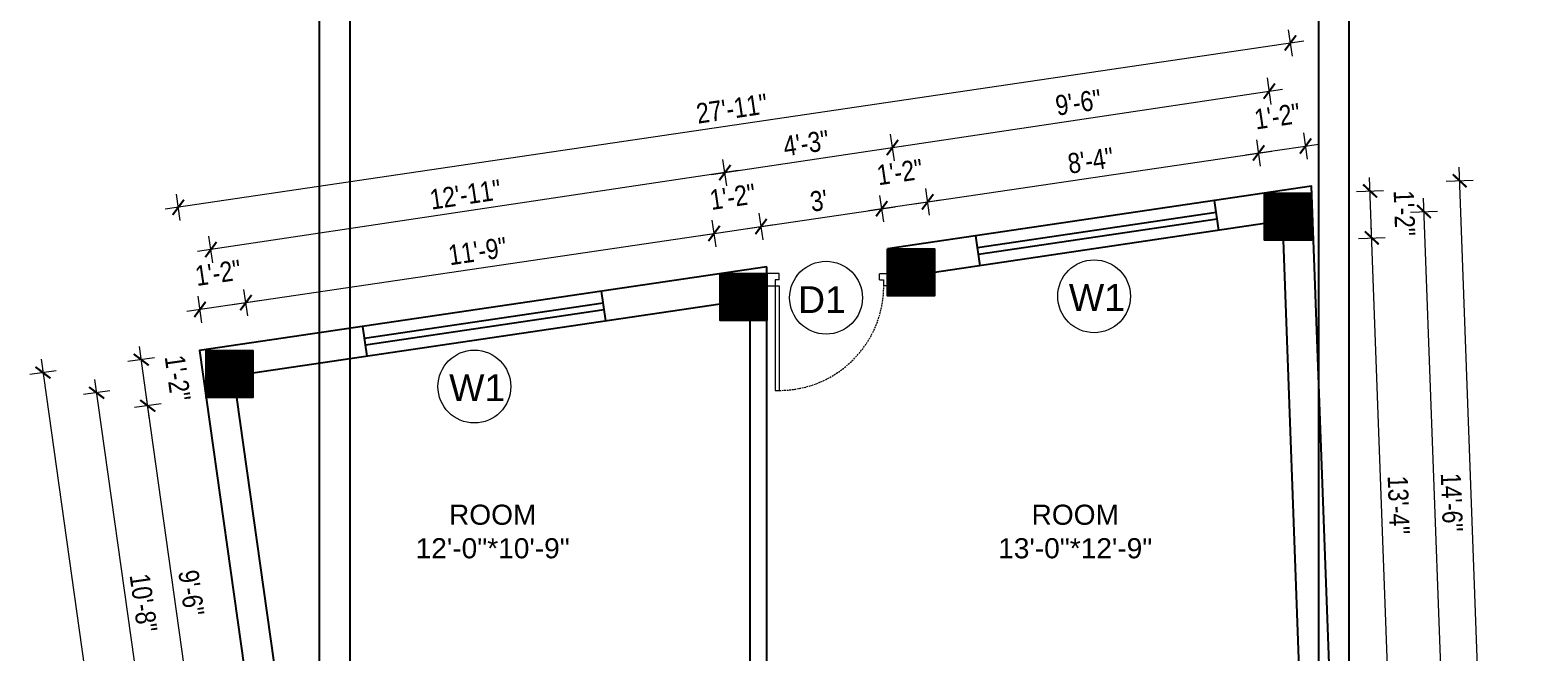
# Model space of a CAD drawing. Header units: inches. Extents: x -5142662 to -4941318, y -3361958 to -3160563.
# Drawn here: x -5002301.7 to -5001858.9, y -3262328.8 to -3262143.2 of the extents above; entities that cross this region are included whole.
import ezdxf

# ---------------------------------------------------------------- set-up
doc = ezdxf.new("R2010")
doc.units = ezdxf.units.IN
doc.header["$LTSCALE"] = 2
doc.header["$MEASUREMENT"] = 0
doc.header["$PDMODE"] = 34
doc.linetypes.add('HIDDEN', pattern=[0.375, 0.25, -0.125])
doc.layers.get('0').update_dxf_attribs({"linetype": 'CONTINUOUS'})
doc.layers.get('DEFPOINTS').update_dxf_attribs({"color": 141, "linetype": 'CONTINUOUS'})
doc.layers.add('A-Hatch', color=7, linetype='CONTINUOUS')
for name, color, linetype, lineweight in [('Annotate-Lite.w', 177, 'CONTINUOUS', 9), ('DIM 1-100', 4, 'CONTINUOUS', 13), ('Door-Window.w', 4, 'CONTINUOUS', 15), ('TEXT', 181, 'CONTINUOUS', 25)]:
    doc.layers.add(name, color=color, linetype=linetype, lineweight=lineweight)
doc.styles.add('arial.', font='arial.ttf')
doc.styles.add('gaurav', font='arial.ttf')
doc.styles.get("Standard").update_dxf_attribs({"font": 'ARIALN.TTF'})
doc.dimstyles.new('1 by 96', dxfattribs={"dimtxt": 6, "dimasz": 4, "dimexe": 4, "dimexo": 4, "dimgap": 2, "dimtad": 1, "dimdec": 0, "dimzin": 0, "dimdsep": 46, "dimlunit": 4, "dimtxsty": 'Standard', "dimblk": 'ARCHTICK', "dimcen": 0, "dimdle": 4, "dimadec": 0, "dimazin": 0, "dimtfac": 1, "dimtdec": 0, "dimtix": 1, "dimtofl": 0, "dimtmove": 1, "dimatfit": 3, "dimldrblk": 'ARCHTICK', "dimfxl": 4, "dimfxlon": 1, "dimtolj": 1, "dimtzin": 0, "dimlwd": -1, "dimlwe": -1, "dimarcsym": 0})

# ---------------------------------------------------------------- blocks, each defined once
blk = doc.blocks.new('3-0')
at = {"ltscale": 3}
for p, q in [((11063.05, 10097.68), (11065.97, 10099.9)), ((11065.25, 10097.81), (11066.71, 10098.92)), ((11065.97, 10099.9), (11066.71, 10098.92)), ((11063.05, 10097.68), (11064.53, 10095.73)), ((11065.99, 10096.84), (11064.53, 10095.73)), ((11065.99, 10096.84), (11065.25, 10097.81)), ((11085.5, 10074.13), (11110.32, 10092.96)), ((11086.24, 10073.15), (11111.05, 10091.97)), ((11111.05, 10091.97), (11110.32, 10092.96)), ((11084.04, 10073.02), (11082.57, 10071.91)), ((11084.04, 10073.02), (11084.78, 10072.04)), ((11084.78, 10072.04), (11086.24, 10073.15)), ((11086.24, 10073.15), (11085.5, 10074.13)), ((11087.72, 10071.2), (11086.24, 10073.15)), ((11082.57, 10071.91), (11084.79, 10068.98)), ((11084.79, 10068.98), (11087.72, 10071.2))]:
    blk.add_line(p, q, dxfattribs=at)
at = {"layer": 'Door-Window.w', "color": 9, "linetype": 'HIDDEN', "lineweight": 18}
blk.add_arc((11085.5, 10074.13), 31.16, 37.1906, 127.1465, dxfattribs=at)
blk = doc.blocks.new('_ArchTick')
at = {"color": 0, "linetype": 'ByBlock', "const_width": 0.15}
blk.add_lwpolyline([(-0.5, -0.5), (0.5, 0.5)], dxfattribs=at)
blk = doc.blocks.new('*D1569')
at = {"layer": 'DEFPOINTS', "color": 0, "ltscale": 0.5, "transparency": 16777216}
for p in [(-5002266.51, -3262255.28), (-5002249.11, -3262252.83), (-5002231.25, -3262365.57)]:
    blk.add_point(p, dxfattribs=at)
at = {"layer": 'DIM 1-100', "color": 0, "ltscale": 0.5, "transparency": 16777216}
for p, q in [((-5002250.03, -3262372.25), (-5002267.06, -3262251.32)), ((-5002262.54, -3262254.72), (-5002270.47, -3262255.84)), ((-5002246.62, -3262367.74), (-5002254.55, -3262368.85))]:
    blk.add_line(p, q, dxfattribs=at)
at = {"layer": 'DIM 1-100', "color": 0, "ltscale": 0.5, "transparency": 16777216, "xscale": 4, "yscale": 4, "zscale": 4}
for p, rotation in [((-5002266.51, -3262255.28), 98.01894551890366), ((-5002250.58, -3262368.29), 278.0189455189036)]:
    blk.add_blockref('_ArchTick', p, dxfattribs=dict(at, rotation=rotation))
at = {"layer": 'DIM 1-100', "color": 0, "ltscale": 0.5, "transparency": 16777216, "insert": (-5002253.53, -3262311.08), "char_height": 6, "attachment_point": 5, "rotation": 278.0189}
blk.add_mtext('\\A1;9\'-6"', dxfattribs=at)
blk = doc.blocks.new('*D1570')
at = {"layer": 'DEFPOINTS', "color": 0, "ltscale": 0.5, "transparency": 16777216}
for p in [(-5002249.11, -3262238.83), (-5002268.44, -3262241.55), (-5002249.11, -3262252.83)]:
    blk.add_point(p, dxfattribs=at)
at = {"layer": 'DIM 1-100', "color": 0, "ltscale": 0.5, "transparency": 16777216}
for p, q in [((-5002265.95, -3262259.24), (-5002269, -3262237.59)), ((-5002264.48, -3262240.99), (-5002272.4, -3262242.11)), ((-5002262.54, -3262254.72), (-5002270.47, -3262255.84))]:
    blk.add_line(p, q, dxfattribs=at)
at = {"layer": 'DIM 1-100', "color": 0, "ltscale": 0.5, "transparency": 16777216, "xscale": 4, "yscale": 4, "zscale": 4}
for p, rotation in [((-5002268.44, -3262241.55), 98.01894551890366), ((-5002266.51, -3262255.28), 278.0189455189036)]:
    blk.add_blockref('_ArchTick', p, dxfattribs=dict(at, rotation=rotation))
at = {"layer": 'DIM 1-100', "color": 0, "ltscale": 0.5, "transparency": 16777216, "insert": (-5002257.55, -3262247.02), "char_height": 6, "attachment_point": 5, "rotation": 278.0189}
blk.add_mtext('\\A1;1\'-2"', dxfattribs=at)
blk = doc.blocks.new('*D1575')
at = {"layer": 'DEFPOINTS', "color": 0, "ltscale": 0.5, "transparency": 16777216}
for p in [(-5002242.11, -3262245.83), (-5002281.74, -3262251.41), (-5002224.25, -3262372.57)]:
    blk.add_point(p, dxfattribs=at)
at = {"layer": 'DIM 1-100', "color": 0, "ltscale": 0.5, "transparency": 16777216}
for p, q in [((-5002263.32, -3262382.11), (-5002282.29, -3262247.45)), ((-5002277.77, -3262250.85), (-5002285.7, -3262251.97)), ((-5002259.92, -3262377.59), (-5002267.84, -3262378.71))]:
    blk.add_line(p, q, dxfattribs=at)
at = {"layer": 'DIM 1-100', "color": 0, "ltscale": 0.5, "transparency": 16777216, "xscale": 4, "yscale": 4, "zscale": 4}
for p, rotation in [((-5002281.74, -3262251.41), 98.01894551877214), ((-5002263.88, -3262378.15), 278.0189455187721)]:
    blk.add_blockref('_ArchTick', p, dxfattribs=dict(at, rotation=rotation))
at = {"layer": 'DIM 1-100', "color": 0, "ltscale": 0.5, "transparency": 16777216, "insert": (-5002267.79, -3262314.07), "char_height": 6, "attachment_point": 5, "rotation": 278.0189}
blk.add_mtext('\\A1;10\'-8"', dxfattribs=at)
blk = doc.blocks.new('*D1576')
at = {"layer": 'DEFPOINTS', "color": 0, "ltscale": 0.5, "transparency": 16777216}
for p in [(-5002251.08, -3262238.83), (-5002211.04, -3262523.07), (-5002257.71, -3262529.64)]:
    blk.add_point(p, dxfattribs=at)
at = {"layer": 'DIM 1-100', "color": 0, "ltscale": 0.5, "transparency": 16777216}
for p, q in [((-5002298.31, -3262241.44), (-5002257.15, -3262533.61)), ((-5002293.79, -3262244.84), (-5002301.71, -3262245.96)), ((-5002253.75, -3262529.09), (-5002261.67, -3262530.2))]:
    blk.add_line(p, q, dxfattribs=at)
at = {"layer": 'DIM 1-100', "color": 0, "ltscale": 0.5, "transparency": 16777216, "xscale": 4, "yscale": 4, "zscale": 4}
for p, rotation in [((-5002297.75, -3262245.4), 98.01894551889016), ((-5002257.71, -3262529.64), 278.0189455188902)]:
    blk.add_blockref('_ArchTick', p, dxfattribs=dict(at, rotation=rotation))
at = {"layer": 'DIM 1-100', "color": 0, "ltscale": 0.5, "transparency": 16777216, "insert": (-5002272.72, -3262386.82), "char_height": 6, "attachment_point": 5, "rotation": 278.0189}
blk.add_mtext('\\A1;23\'-11"', dxfattribs=at)
blk = doc.blocks.new('*D1583')
at = {"layer": 'DEFPOINTS', "color": 0, "ltscale": 0.5, "transparency": 16777216}
for p in [(-5001919.36, -3262205.89), (-5001901.4, -3262205.22), (-5001912.87, -3262365.57)]:
    blk.add_point(p, dxfattribs=at)
at = {"layer": 'DIM 1-100', "color": 0, "ltscale": 0.5, "transparency": 16777216}
for p, q in [((-5001895.35, -3262368.93), (-5001901.55, -3262201.23)), ((-5001905.4, -3262205.37), (-5001897.4, -3262205.08)), ((-5001899.5, -3262365.08), (-5001891.51, -3262364.78))]:
    blk.add_line(p, q, dxfattribs=at)
at = {"layer": 'DIM 1-100', "color": 0, "ltscale": 0.5, "transparency": 16777216, "xscale": 4, "yscale": 4, "zscale": 4}
for p, rotation in [((-5001901.4, -3262205.22), 92.11435361988038), ((-5001895.5, -3262364.93), 272.1143536198803)]:
    blk.add_blockref('_ArchTick', p, dxfattribs=dict(at, rotation=rotation))
at = {"layer": 'DIM 1-100', "color": 0, "ltscale": 0.5, "transparency": 16777216, "insert": (-5001893.39, -3262284.89), "char_height": 6, "attachment_point": 5, "rotation": 272.1144}
blk.add_mtext('\\A1;13\'-4"', dxfattribs=at)
blk = doc.blocks.new('*D1584')
at = {"layer": 'DEFPOINTS', "color": 0, "ltscale": 0.5, "transparency": 16777216}
for p in [(-5001919.36, -3262191.89), (-5001901.91, -3262191.24), (-5001919.36, -3262205.89)]:
    blk.add_point(p, dxfattribs=at)
at = {"layer": 'DIM 1-100', "color": 0, "ltscale": 0.5, "transparency": 16777216}
for p, q in [((-5001901.25, -3262209.22), (-5001902.06, -3262187.25)), ((-5001905.91, -3262191.39), (-5001897.92, -3262191.1)), ((-5001905.4, -3262205.37), (-5001897.4, -3262205.08))]:
    blk.add_line(p, q, dxfattribs=at)
at = {"layer": 'DIM 1-100', "color": 0, "ltscale": 0.5, "transparency": 16777216, "xscale": 4, "yscale": 4, "zscale": 4}
for p, rotation in [((-5001901.91, -3262191.24), 92.11435361988038), ((-5001901.4, -3262205.22), 272.1143536198803)]:
    blk.add_blockref('_ArchTick', p, dxfattribs=dict(at, rotation=rotation))
at = {"layer": 'DIM 1-100', "color": 0, "ltscale": 0.5, "transparency": 16777216, "insert": (-5001891.64, -3262197.86), "char_height": 6, "attachment_point": 5, "rotation": 272.1144}
blk.add_mtext('\\A1;1\'-2"', dxfattribs=at)
blk = doc.blocks.new('*D1586')
at = {"layer": 'DEFPOINTS', "color": 0, "ltscale": 0.5, "transparency": 16777216}
for p in [(-5001926.36, -3262198.89), (-5001885.82, -3262197.39), (-5001919.87, -3262372.57)]:
    blk.add_point(p, dxfattribs=at)
at = {"layer": 'DIM 1-100', "color": 0, "ltscale": 0.5, "transparency": 16777216}
for p, q in [((-5001879.26, -3262375.07), (-5001885.96, -3262193.39)), ((-5001889.81, -3262197.54), (-5001881.82, -3262197.24)), ((-5001883.4, -3262371.22), (-5001875.41, -3262370.93))]:
    blk.add_line(p, q, dxfattribs=at)
at = {"layer": 'DIM 1-100', "color": 0, "ltscale": 0.5, "transparency": 16777216, "xscale": 4, "yscale": 4, "zscale": 4}
for p, rotation in [((-5001885.82, -3262197.39), 92.11435361967179), ((-5001879.4, -3262371.08), 272.1143536196718)]:
    blk.add_blockref('_ArchTick', p, dxfattribs=dict(at, rotation=rotation))
at = {"layer": 'DIM 1-100', "color": 0, "ltscale": 0.5, "transparency": 16777216, "insert": (-5001877.55, -3262284.05), "char_height": 6, "attachment_point": 5, "rotation": 272.1144}
blk.add_mtext('\\A1;14\'-6"', dxfattribs=at)
blk = doc.blocks.new('*D1587')
at = {"layer": 'DEFPOINTS', "color": 0, "ltscale": 0.5, "transparency": 16777216}
for p in [(-5001919.36, -3262189.82), (-5001875.18, -3262188.19), (-5001907.06, -3262523.07)]:
    blk.add_point(p, dxfattribs=at)
at = {"layer": 'DIM 1-100', "color": 0, "ltscale": 0.5, "transparency": 16777216}
for p, q in [((-5001862.73, -3262525.44), (-5001875.33, -3262184.19)), ((-5001879.18, -3262188.34), (-5001871.19, -3262188.04)), ((-5001866.88, -3262521.59), (-5001858.88, -3262521.29))]:
    blk.add_line(p, q, dxfattribs=at)
at = {"layer": 'DIM 1-100', "color": 0, "ltscale": 0.5, "transparency": 16777216, "xscale": 4, "yscale": 4, "zscale": 4}
for p, rotation in [((-5001875.18, -3262188.19), 92.11435361988767), ((-5001862.88, -3262521.44), 272.1143536198877)]:
    blk.add_blockref('_ArchTick', p, dxfattribs=dict(at, rotation=rotation))
at = {"layer": 'DIM 1-100', "color": 0, "ltscale": 0.5, "transparency": 16777216, "insert": (-5001863.97, -3262354.63), "char_height": 6, "attachment_point": 5, "rotation": 272.1144}
blk.add_mtext('\\A1;27\'-9"', dxfattribs=at)
blk = doc.blocks.new('*D1588')
at = {"layer": 'DEFPOINTS', "color": 0, "ltscale": 0.5, "transparency": 16777216}
for p in [(-5002097.57, -3262203.91), (-5002095.8, -3262215.89), (-5002235.11, -3262238.83)]:
    blk.add_point(p, dxfattribs=at)
at = {"layer": 'DIM 1-100', "color": 0, "ltscale": 0.5, "transparency": 16777216}
for p, q in [((-5002241.17, -3262225.13), (-5002093.61, -3262203.33)), ((-5002096.98, -3262207.87), (-5002098.15, -3262199.96)), ((-5002236.63, -3262228.5), (-5002237.8, -3262220.59))]:
    blk.add_line(p, q, dxfattribs=at)
at = {"layer": 'DIM 1-100', "color": 0, "ltscale": 0.5, "transparency": 16777216, "xscale": 4, "yscale": 4, "zscale": 4}
for p, rotation in [((-5002097.57, -3262203.91), 8.403880657179094), ((-5002237.22, -3262224.54), 188.4038806571791)]:
    blk.add_blockref('_ArchTick', p, dxfattribs=dict(at, rotation=rotation))
at = {"layer": 'DIM 1-100', "color": 0, "ltscale": 0.5, "transparency": 16777216, "insert": (-5002168.13, -3262209.22), "char_height": 6, "attachment_point": 5, "rotation": 8.4039}
blk.add_mtext('\\A1;11\'-9"', dxfattribs=at)
blk = doc.blocks.new('*D1589')
at = {"layer": 'DEFPOINTS', "color": 0, "ltscale": 0.5, "transparency": 16777216}
for p in [(-5002083.57, -3262201.85), (-5002095.8, -3262215.89), (-5002081.8, -3262213.82)]:
    blk.add_point(p, dxfattribs=at)
at = {"layer": 'DIM 1-100', "color": 0, "ltscale": 0.5, "transparency": 16777216}
for p, q in [((-5002082.98, -3262205.8), (-5002084.15, -3262197.89)), ((-5002101.53, -3262204.5), (-5002079.61, -3262201.26)), ((-5002096.98, -3262207.87), (-5002098.15, -3262199.96))]:
    blk.add_line(p, q, dxfattribs=at)
at = {"layer": 'DIM 1-100', "color": 0, "ltscale": 0.5, "transparency": 16777216, "xscale": 4, "yscale": 4, "zscale": 4}
for p, rotation in [((-5002083.57, -3262201.85), 8.403880657179094), ((-5002097.57, -3262203.91), 188.4038806571791)]:
    blk.add_blockref('_ArchTick', p, dxfattribs=dict(at, rotation=rotation))
at = {"layer": 'DIM 1-100', "color": 0, "ltscale": 0.5, "transparency": 16777216, "insert": (-5002092.03, -3262192.96), "char_height": 6, "attachment_point": 5, "rotation": 8.4039}
blk.add_mtext('\\A1;1\'-2"', dxfattribs=at)
blk = doc.blocks.new('*D1590')
at = {"layer": 'DEFPOINTS', "color": 0, "ltscale": 0.5, "transparency": 16777216}
for p in [(-5002047.57, -3262196.53), (-5002045.8, -3262208.5), (-5002081.8, -3262213.82)]:
    blk.add_point(p, dxfattribs=at)
at = {"layer": 'DIM 1-100', "color": 0, "ltscale": 0.5, "transparency": 16777216}
for p, q in [((-5002046.98, -3262200.48), (-5002048.15, -3262192.57)), ((-5002087.53, -3262202.43), (-5002043.61, -3262195.94)), ((-5002082.98, -3262205.8), (-5002084.15, -3262197.89))]:
    blk.add_line(p, q, dxfattribs=at)
at = {"layer": 'DIM 1-100', "color": 0, "ltscale": 0.5, "transparency": 16777216, "xscale": 4, "yscale": 4, "zscale": 4}
for p, rotation in [((-5002047.57, -3262196.53), 8.403880657179094), ((-5002083.57, -3262201.85), 188.4038806571791)]:
    blk.add_blockref('_ArchTick', p, dxfattribs=dict(at, rotation=rotation))
at = {"layer": 'DIM 1-100', "color": 0, "ltscale": 0.5, "transparency": 16777216, "insert": (-5002066.31, -3262194.18), "char_height": 6, "attachment_point": 5, "rotation": 8.4039}
blk.add_mtext("\\A1;3'", dxfattribs=at)
blk = doc.blocks.new('*D1591')
at = {"layer": 'DEFPOINTS', "color": 0, "ltscale": 0.5, "transparency": 16777216}
for p in [(-5002033.87, -3262194.5), (-5002045.8, -3262208.5), (-5002031.8, -3262208.5)]:
    blk.add_point(p, dxfattribs=at)
at = {"layer": 'DIM 1-100', "color": 0, "ltscale": 0.5, "transparency": 16777216}
for p, q in [((-5002033.28, -3262198.46), (-5002034.45, -3262190.55)), ((-5002051.53, -3262197.11), (-5002029.91, -3262193.92)), ((-5002046.98, -3262200.48), (-5002048.15, -3262192.57))]:
    blk.add_line(p, q, dxfattribs=at)
at = {"layer": 'DIM 1-100', "color": 0, "ltscale": 0.5, "transparency": 16777216, "xscale": 4, "yscale": 4, "zscale": 4}
for p, rotation in [((-5002047.57, -3262196.53), 188.4038806571791), ((-5002033.87, -3262194.5), 8.403880657179094)]:
    blk.add_blockref('_ArchTick', p, dxfattribs=dict(at, rotation=rotation))
at = {"layer": 'DIM 1-100', "color": 0, "ltscale": 0.5, "transparency": 16777216, "insert": (-5002042.18, -3262185.6), "char_height": 6, "attachment_point": 5, "rotation": 8.4039}
blk.add_mtext('\\A1;1\'-2"', dxfattribs=at)
blk = doc.blocks.new('*D1592')
at = {"layer": 'DEFPOINTS', "color": 0, "ltscale": 0.5, "transparency": 16777216}
for p in [(-5001935.13, -3262179.91), (-5001933.36, -3262191.89), (-5002031.8, -3262208.5)]:
    blk.add_point(p, dxfattribs=at)
at = {"layer": 'DIM 1-100', "color": 0, "ltscale": 0.5, "transparency": 16777216}
for p, q in [((-5001934.54, -3262183.87), (-5001935.71, -3262175.96)), ((-5002037.83, -3262195.09), (-5001931.17, -3262179.33)), ((-5002033.28, -3262198.46), (-5002034.45, -3262190.55))]:
    blk.add_line(p, q, dxfattribs=at)
at = {"layer": 'DIM 1-100', "color": 0, "ltscale": 0.5, "transparency": 16777216, "xscale": 4, "yscale": 4, "zscale": 4}
for p, rotation in [((-5001935.13, -3262179.91), 8.403880657179094), ((-5002033.87, -3262194.5), 188.4038806571791)]:
    blk.add_blockref('_ArchTick', p, dxfattribs=dict(at, rotation=rotation))
at = {"layer": 'DIM 1-100', "color": 0, "ltscale": 0.5, "transparency": 16777216, "insert": (-5001985.24, -3262182.2), "char_height": 6, "attachment_point": 5, "rotation": 8.4039}
blk.add_mtext('\\A1;8\'-4"', dxfattribs=at)
blk = doc.blocks.new('*D1593')
at = {"layer": 'DEFPOINTS', "color": 0, "ltscale": 0.5, "transparency": 16777216}
for p in [(-5001921.13, -3262177.85), (-5001919.36, -3262189.82), (-5001933.36, -3262191.89)]:
    blk.add_point(p, dxfattribs=at)
at = {"layer": 'DIM 1-100', "color": 0, "ltscale": 0.5, "transparency": 16777216}
for p, q in [((-5001934.54, -3262183.87), (-5001935.71, -3262175.96)), ((-5001920.54, -3262181.8), (-5001921.71, -3262173.89)), ((-5001939.09, -3262180.5), (-5001917.17, -3262177.26))]:
    blk.add_line(p, q, dxfattribs=at)
at = {"layer": 'DIM 1-100', "color": 0, "ltscale": 0.5, "transparency": 16777216, "xscale": 4, "yscale": 4, "zscale": 4}
for p, rotation in [((-5001921.13, -3262177.85), 8.403880657179094), ((-5001935.13, -3262179.91), 188.4038806571791)]:
    blk.add_blockref('_ArchTick', p, dxfattribs=dict(at, rotation=rotation))
at = {"layer": 'DIM 1-100', "color": 0, "ltscale": 0.5, "transparency": 16777216, "insert": (-5001929.59, -3262168.96), "char_height": 6, "attachment_point": 5, "rotation": 8.4039}
blk.add_mtext('\\A1;1\'-2"', dxfattribs=at)
blk = doc.blocks.new('*D1594')
at = {"layer": 'DEFPOINTS', "color": 0, "ltscale": 0.5, "transparency": 16777216}
for p in [(-5002250.92, -3262226.57), (-5002249.11, -3262238.83), (-5002235.11, -3262238.83)]:
    blk.add_point(p, dxfattribs=at)
at = {"layer": 'DIM 1-100', "color": 0, "ltscale": 0.5, "transparency": 16777216}
for p, q in [((-5002236.63, -3262228.5), (-5002237.8, -3262220.59)), ((-5002233.26, -3262223.96), (-5002254.88, -3262227.15)), ((-5002250.33, -3262230.53), (-5002251.5, -3262222.61))]:
    blk.add_line(p, q, dxfattribs=at)
at = {"layer": 'DIM 1-100', "color": 0, "ltscale": 0.5, "transparency": 16777216, "xscale": 4, "yscale": 4, "zscale": 4}
for p, rotation in [((-5002250.92, -3262226.57), 188.4038806571791), ((-5002237.22, -3262224.54), 8.403880657179075)]:
    blk.add_blockref('_ArchTick', p, dxfattribs=dict(at, rotation=rotation))
at = {"layer": 'DIM 1-100', "color": 0, "ltscale": 0.5, "transparency": 16777216, "insert": (-5002245.53, -3262215.64), "char_height": 6, "attachment_point": 5, "rotation": 8.4039}
blk.add_mtext('\\A1;1\'-2"', dxfattribs=at)
blk = doc.blocks.new('*D1595')
at = {"layer": 'DEFPOINTS', "color": 0, "ltscale": 0.5, "transparency": 16777216}
for p in [(-5002247.66, -3262208.72), (-5002088.8, -3262222.89), (-5002242.11, -3262245.83)]:
    blk.add_point(p, dxfattribs=at)
at = {"layer": 'DIM 1-100', "color": 0, "ltscale": 0.5, "transparency": 16777216}
for p, q in [((-5002090.4, -3262185.19), (-5002251.62, -3262209.31)), ((-5002093.76, -3262189.74), (-5002094.95, -3262181.82)), ((-5002247.07, -3262212.68), (-5002248.25, -3262204.76))]:
    blk.add_line(p, q, dxfattribs=at)
at = {"layer": 'DIM 1-100', "color": 0, "ltscale": 0.5, "transparency": 16777216, "xscale": 4, "yscale": 4, "zscale": 4}
for p, rotation in [((-5002094.35, -3262185.78), 8.510423086332324), ((-5002247.66, -3262208.72), 188.5104230863323)]:
    blk.add_blockref('_ArchTick', p, dxfattribs=dict(at, rotation=rotation))
at = {"layer": 'DIM 1-100', "color": 0, "ltscale": 0.5, "transparency": 16777216, "insert": (-5002171.75, -3262192.29), "char_height": 6, "attachment_point": 5, "rotation": 8.5104}
blk.add_mtext('\\A1;12\'-11"', dxfattribs=at)
blk = doc.blocks.new('*D1596')
at = {"layer": 'DEFPOINTS', "color": 0, "ltscale": 0.5, "transparency": 16777216}
for p in [(-5002044.37, -3262178.3), (-5002038.8, -3262215.5), (-5002088.8, -3262222.89)]:
    blk.add_point(p, dxfattribs=at)
at = {"layer": 'DIM 1-100', "color": 0, "ltscale": 0.5, "transparency": 16777216}
for p, q in [((-5002043.78, -3262182.26), (-5002044.96, -3262174.34)), ((-5002098.31, -3262186.37), (-5002040.41, -3262177.71)), ((-5002093.76, -3262189.74), (-5002094.95, -3262181.82))]:
    blk.add_line(p, q, dxfattribs=at)
at = {"layer": 'DIM 1-100', "color": 0, "ltscale": 0.5, "transparency": 16777216, "xscale": 4, "yscale": 4, "zscale": 4}
for p, rotation in [((-5002044.37, -3262178.3), 8.510423086334884), ((-5002094.35, -3262185.78), 188.5104230863349)]:
    blk.add_blockref('_ArchTick', p, dxfattribs=dict(at, rotation=rotation))
at = {"layer": 'DIM 1-100', "color": 0, "ltscale": 0.5, "transparency": 16777216, "insert": (-5002070.11, -3262177.03), "char_height": 6, "attachment_point": 5, "rotation": 8.5104}
blk.add_mtext('\\A1;4\'-3"', dxfattribs=at)
blk = doc.blocks.new('*D1597')
at = {"layer": 'DEFPOINTS', "color": 0, "ltscale": 0.5, "transparency": 16777216}
for p in [(-5001931.96, -3262161.48), (-5001926.36, -3262198.89), (-5002038.8, -3262215.5)]:
    blk.add_point(p, dxfattribs=at)
at = {"layer": 'DIM 1-100', "color": 0, "ltscale": 0.5, "transparency": 16777216}
for p, q in [((-5001931.37, -3262165.44), (-5001932.55, -3262157.52)), ((-5002048.32, -3262178.89), (-5001928, -3262160.89)), ((-5002043.78, -3262182.26), (-5002044.96, -3262174.34))]:
    blk.add_line(p, q, dxfattribs=at)
at = {"layer": 'DIM 1-100', "color": 0, "ltscale": 0.5, "transparency": 16777216, "xscale": 4, "yscale": 4, "zscale": 4}
for p, rotation in [((-5001931.96, -3262161.48), 8.510423086334884), ((-5002044.37, -3262178.3), 188.5104230863349)]:
    blk.add_blockref('_ArchTick', p, dxfattribs=dict(at, rotation=rotation))
at = {"layer": 'DIM 1-100', "color": 0, "ltscale": 0.5, "transparency": 16777216, "insert": (-5001988.91, -3262164.88), "char_height": 6, "attachment_point": 5, "rotation": 8.5104}
blk.add_mtext('\\A1;9\'-6"', dxfattribs=at)
blk = doc.blocks.new('*D1598')
at = {"layer": 'DEFPOINTS', "color": 0, "ltscale": 0.5, "transparency": 16777216}
for p in [(-5001919.36, -3262189.82), (-5002257.39, -3262196.13), (-5002251.08, -3262238.83)]:
    blk.add_point(p, dxfattribs=at)
at = {"layer": 'DIM 1-100', "color": 0, "ltscale": 0.5, "transparency": 16777216}
for p, q in [((-5001925.08, -3262151.08), (-5001926.25, -3262143.17)), ((-5001921.71, -3262146.54), (-5002261.34, -3262196.71)), ((-5002256.8, -3262200.09), (-5002257.97, -3262192.17))]:
    blk.add_line(p, q, dxfattribs=at)
at = {"layer": 'DIM 1-100', "color": 0, "ltscale": 0.5, "transparency": 16777216, "xscale": 4, "yscale": 4, "zscale": 4}
for p, rotation in [((-5001925.67, -3262147.12), 8.403880655919362), ((-5002257.39, -3262196.13), 188.4038806559193)]:
    blk.add_blockref('_ArchTick', p, dxfattribs=dict(at, rotation=rotation))
at = {"layer": 'DIM 1-100', "color": 0, "ltscale": 0.5, "transparency": 16777216, "insert": (-5002092.26, -3262166.67), "char_height": 6, "attachment_point": 5, "rotation": 8.4039}
blk.add_mtext('\\A1;27\'-11"', dxfattribs=at)

msp = doc.modelspace()

# ---------------------------------------------------------------- hatches: boundary and pattern name
at = {"layer": 'A-Hatch', "ltscale": 0.5}
h = msp.add_hatch(dxfattribs=at)
h.set_pattern_fill('ANSI31', color=256)
h.set_pattern_definition([(45, (89499.35351, -3786.41713), (-0.0883883476483, 0.0883883476483), [])])
h.paths.add_polyline_path([(-5001919.36, -3262191.89), (-5001933.36, -3262191.89), (-5001933.36, -3262205.89), (-5001919.36, -3262205.89)])
h = msp.add_hatch(dxfattribs=at)
h.set_pattern_fill('ANSI31', color=256)
h.set_pattern_definition([(45, (89386.91249, -3803.02876), (-0.0883883476483, 0.0883883476483), [])])
h.paths.add_polyline_path([(-5002031.8, -3262208.5), (-5002045.8, -3262208.5), (-5002045.8, -3262222.5), (-5002031.8, -3262222.5)])
h = msp.add_hatch(dxfattribs=at)
h.set_pattern_fill('ANSI31', color=256)
h.set_pattern_definition([(45, (89336.91249, -3810.41558), (-0.0883883476483, 0.0883883476483), [])])
h.paths.add_polyline_path([(-5002081.8, -3262215.89), (-5002095.8, -3262215.89), (-5002095.8, -3262229.89), (-5002081.8, -3262229.89)])
h = msp.add_hatch(dxfattribs=at)
h.set_pattern_fill('ANSI31', color=256)
h.set_pattern_definition([(45, (89183.60549, -3833.35598), (-0.0883883476483, 0.0883883476483), [])])
h.paths.add_polyline_path([(-5002235.11, -3262238.83), (-5002249.11, -3262238.83), (-5002249.11, -3262252.83), (-5002235.11, -3262252.83)])

# ---------------------------------------------------------------- linework, layer by layer
at = {"ltscale": 0.5}
for p, q in [((-5001946.97, -3262203), (-5001948.28, -3262194.09)), ((-5002019, -3262208.08), (-5001947.77, -3262197.55)), ((-5001933.36, -3262200.99), (-5002031.8, -3262215.53)), ((-5002018.71, -3262210.06), (-5001947.48, -3262199.53)), ((-5002018.19, -3262213.52), (-5002019.51, -3262204.62)), ((-5001921.88, -3262365.57), (-5001927.77, -3262205.89)), ((-5002081.8, -3262215.89), (-5002081.8, -3262213.82)), ((-5002129.84, -3262230.01), (-5002131.16, -3262221.11)), ((-5002095.8, -3262224.98), (-5002235.11, -3262245.56)), ((-5002201.87, -3262235.09), (-5002130.64, -3262224.57)), ((-5002081.8, -3262370.07), (-5002081.8, -3262223.11)), ((-5002201.58, -3262237.07), (-5002130.35, -3262226.55)), ((-5002086.8, -3262365.57), (-5002086.8, -3262229.89)), ((-5002201.07, -3262240.54), (-5002202.38, -3262231.63)), ((-5002240.02, -3262252.83), (-5002224.14, -3262365.57))]:
    msp.add_line(p, q, dxfattribs=at)
for p in [(-5002215.26, -3262493.07), (-5002206.17, -3262493.07), (-5001917.16, -3262493.4), (-5001908.16, -3262493.07)]:
    msp.add_xline(p, (0, 1), dxfattribs=at)
for points in [[(-5002045.8, -3262523.07), (-5001907.06, -3262523.07), (-5001919.36, -3262189.82), (-5002045.8, -3262208.5)], [(-5002081.8, -3262213.82), (-5002251.08, -3262238.83), (-5002211.04, -3262523.07), (-5002197.04, -3262523.07)]]:
    msp.add_lwpolyline(points, dxfattribs=at)
for points in [[(-5001933.36, -3262191.89), (-5001919.36, -3262191.89), (-5001919.36, -3262205.89), (-5001933.36, -3262205.89)], [(-5002045.8, -3262208.5), (-5002031.8, -3262208.5), (-5002031.8, -3262222.5), (-5002045.8, -3262222.5)], [(-5002095.8, -3262215.89), (-5002081.8, -3262215.89), (-5002081.8, -3262229.89), (-5002095.8, -3262229.89)], [(-5002249.11, -3262238.83), (-5002235.11, -3262238.83), (-5002235.11, -3262252.83), (-5002249.11, -3262252.83)]]:
    msp.add_lwpolyline(points, close=True, dxfattribs=at)
at = {"layer": 'Annotate-Lite.w', "ltscale": 0.005}
for centre in [(-5002064.18, -3262223.08), (-5001984.22, -3262222.64), (-5002169.07, -3262249.56)]:
    msp.add_circle(centre, 10.86, dxfattribs=at)

# ---------------------------------------------------------------- block references
at = {"layer": 'Door-Window.w', "linetype": 'ByBlock', "xscale": 0.9997910039992908, "yscale": 0.9997910037636757, "zscale": 0.9997910039624013, "rotation": 232.8094047736232}
msp.add_blockref('3-0', (-5003402.36, -3247302.15), dxfattribs=at)

# ---------------------------------------------------------------- texts
at = {"layer": 'Annotate-Lite.w', "ltscale": 0.005, "char_height": 8, "style": 'gaurav'}
for s, insert, attachment_point in [('D1', (-5002058.26, -3262227.64), 9), ('W1', (-5001991.76, -3262218.99), 1), ('W1', (-5002176.61, -3262245.91), 1)]:
    msp.add_mtext_dynamic_manual_height_columns(s, width=8, gutter_width=100, heights=[0], dxfattribs=dict(at, insert=insert, attachment_point=attachment_point))
at = {"layer": 'TEXT', "lineweight": -2, "char_height": 6, "attachment_point": 5, "style": 'arial.'}
for s, insert in [('ROOM\\P12\'-0"*10\'-9"', (-5002163.61, -3262292.81)), ('ROOM\\P13\'-0"*12\'-9"', (-5001989.85, -3262292.81))]:
    msp.add_mtext_dynamic_manual_height_columns(s, width=45.7314, gutter_width=30, heights=[0], dxfattribs=dict(at, insert=insert))

# ---------------------------------------------------------------- dimensions: what is measured, and where the dimension line sits
at = {"layer": 'DIM 1-100', "ltscale": 0.5}
for p1, p2, distance, picture, middle in [((-5001919.36, -3262189.82), (-5002251.08, -3262238.83), -43.16, '*D1598', (-5002092.26, -3262166.67)), ((-5002088.8, -3262222.89), (-5002242.11, -3262245.83), -37.52, '*D1595', (-5002171.75, -3262192.29)), ((-5001907.06, -3262523.07), (-5001919.36, -3262189.82), -44.21, '*D1587', (-5001863.97, -3262354.63)), ((-5002251.08, -3262238.83), (-5002211.04, -3262523.07), -47.13, '*D1576', (-5002272.72, -3262386.82))]:
    dim = msp.add_aligned_dim(p1=p1, p2=p2, distance=distance, dimstyle='1 by 96', dxfattribs=at)
    dim.commit()
    dim.dimension.update_dxf_attribs({"geometry": picture, "text_midpoint": middle})
for base, p1, p2, angle, picture, middle in [((-5001931.96, -3262161.48), (-5002038.8, -3262215.5), (-5001926.36, -3262198.89), 8.5104, '*D1597', (-5001988.91, -3262164.88)), ((-5002044.37, -3262178.3), (-5002088.8, -3262222.89), (-5002038.8, -3262215.5), 8.5104, '*D1596', (-5002070.11, -3262177.03)), ((-5001935.13, -3262179.91), (-5002031.8, -3262208.5), (-5001933.36, -3262191.89), 188.4039, '*D1592', (-5001985.24, -3262182.2)), ((-5002047.57, -3262196.53), (-5002081.8, -3262213.82), (-5002045.8, -3262208.5), 188.4039, '*D1590', (-5002066.31, -3262194.18)), ((-5001885.82, -3262197.39), (-5001919.87, -3262372.57), (-5001926.36, -3262198.89), 272.1144, '*D1586', (-5001877.55, -3262284.05)), ((-5002097.57, -3262203.91), (-5002235.11, -3262238.83), (-5002095.8, -3262215.89), 188.4039, '*D1588', (-5002168.13, -3262209.22)), ((-5001901.4, -3262205.22), (-5001912.87, -3262365.57), (-5001919.36, -3262205.89), 272.1144, '*D1583', (-5001893.39, -3262284.89)), ((-5002281.74, -3262251.41), (-5002224.25, -3262372.57), (-5002242.11, -3262245.83), 278.0189, '*D1575', (-5002267.79, -3262314.07)), ((-5002266.51, -3262255.28), (-5002231.25, -3262365.57), (-5002249.11, -3262252.83), 278.0189, '*D1569', (-5002253.53, -3262311.08))]:
    dim = msp.add_linear_dim(base=base, p1=p1, p2=p2, angle=angle, dimstyle='1 by 96', dxfattribs=at)
    dim.commit()
    dim.dimension.update_dxf_attribs({"geometry": picture, "text_midpoint": middle})
for base, p1, p2, angle, picture, middle in [((-5001921.13, -3262177.85), (-5001933.36, -3262191.89), (-5001919.36, -3262189.82), 188.4039, '*D1593', (-5001928.86, -3262173.92)), ((-5002033.87, -3262194.5), (-5002045.8, -3262208.5), (-5002031.8, -3262208.5), 188.4039, '*D1591', (-5002041.45, -3262190.56)), ((-5002083.57, -3262201.85), (-5002095.8, -3262215.89), (-5002081.8, -3262213.82), 188.4039, '*D1589', (-5002091.3, -3262197.92)), ((-5001901.91, -3262191.24), (-5001919.36, -3262205.89), (-5001919.36, -3262191.89), 272.1144, '*D1584', (-5001896.65, -3262198.05)), ((-5002250.92, -3262226.57), (-5002235.11, -3262238.83), (-5002249.11, -3262238.83), 188.4039, '*D1594', (-5002244.8, -3262220.6)), ((-5002268.44, -3262241.55), (-5002249.11, -3262252.83), (-5002249.11, -3262238.83), 278.0189, '*D1570', (-5002262.51, -3262247.71))]:
    dim = msp.add_linear_dim(base=base, p1=p1, p2=p2, angle=angle, dimstyle='1 by 96', dxfattribs=at)
    dim.commit()
    dim.dimension.update_dxf_attribs({"geometry": picture, "text_midpoint": middle, "dimtype": 160})

doc.saveas('drawing.dxf')
